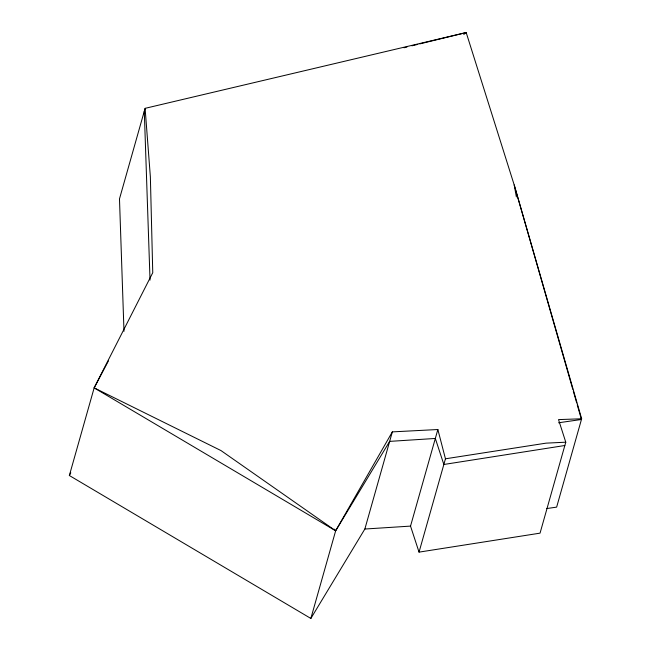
<?xml version="1.0" encoding="UTF-8"?>
<svg xmlns="http://www.w3.org/2000/svg" width="651" height="651" viewBox="0 0 651 651"><rect width="100%" height="100%" fill="white"/><g stroke="black" fill="none" stroke-linecap="round" stroke-linejoin="round"><path stroke-width="0.98" d="M546.702 508.561L556.638 507.129L581.644 418.78L514.192 184.933L466.189 32.55L145.108 108.343L119.483 198.872L123.991 331.302M581.644 418.78L558.525 419.602L565.776 442.2L540.045 533.153L419.041 552.129L445.455 458.8L437.854 429.522L392.341 431.882L364.853 529.027L310.852 618.45L69.356 475.515L94.159 387.866L152.757 272.696L150.365 176.828L145.108 108.343M310.852 618.45L335.656 530.801L392.341 431.882M419.041 552.129L410.529 526.106L437.854 429.522M564.84 445.504L443.844 464.48L435.332 438.457L389.656 441.378L335.656 530.801L94.159 387.866L108.383 360.971M69.356 475.515L70.78 472.821M463.797 34.438L466.189 32.55L419.773 43.894M403.97 47.759L406.94 47.027M411.871 45.822L417.804 44.374M445.455 458.8L546.083 443.144L565.776 442.2M558.582 422.776L581.441 419.48L577.242 404.824M364.853 529.027L410.529 526.106M94.159 387.866L220.966 450.565L335.656 530.801L334.443 529.182M572.774 389.257L514.192 184.933L516.381 196.927M573.319 391.137L576.688 402.904M144.286 111.223L150.031 280.093"/></g></svg>
